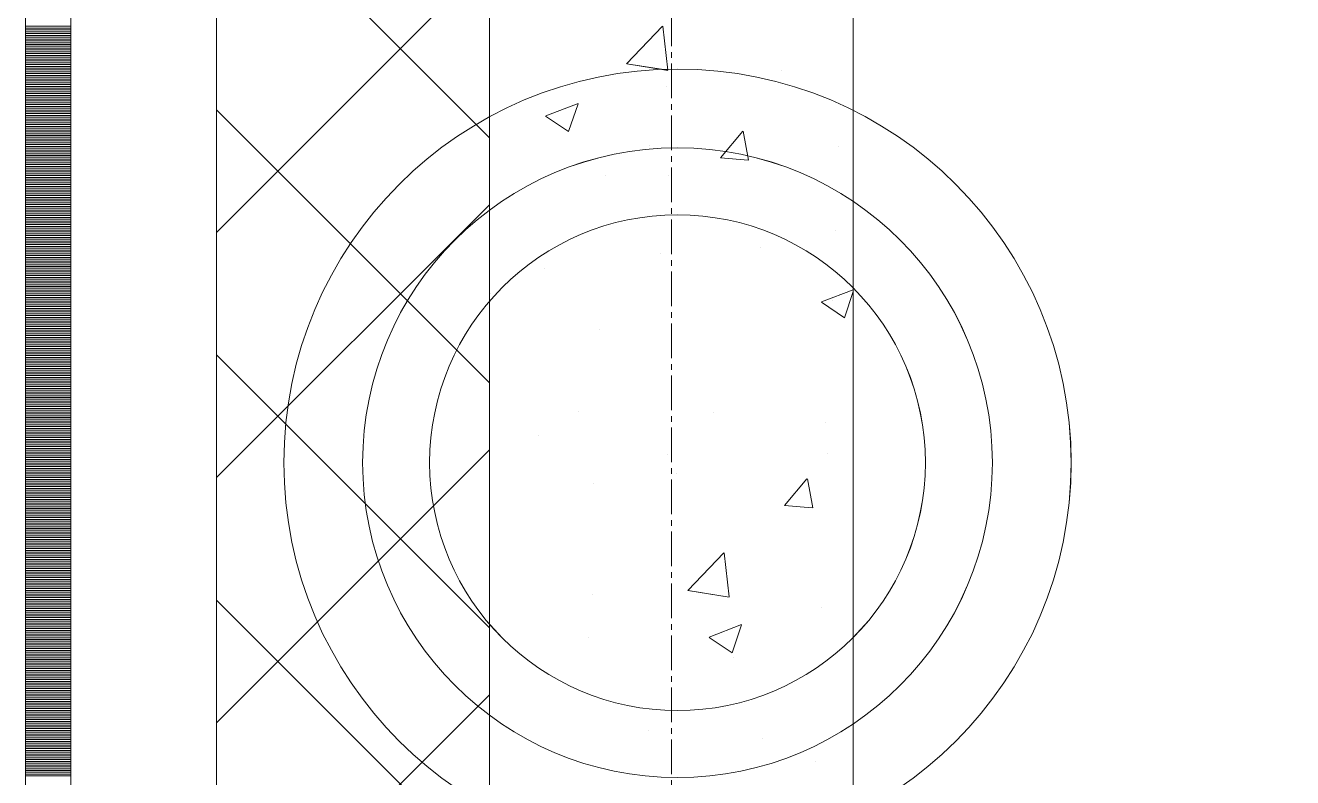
# Model space of a CAD drawing. Header units: millimetres. Extents: x 470010 to 1231400, y -134005 to 421770.
# Drawn here: x 672519 to 673215, y -8442 to -8029 of the extents above; entities that cross this region are included whole.
import ezdxf
from ezdxf.enums import TextEntityAlignment as Align

# ---------------------------------------------------------------- set-up
doc = ezdxf.new("R2010")
doc.units = ezdxf.units.MM
doc.linetypes.add('CENTER2', pattern=[28.575, 19.05, -3.175, 3.175, -3.175])
doc.linetypes.add('DASHED', pattern=[19.05, 12.7, -6.35])
doc.layers.get('Defpoints').update_dxf_attribs({"color": 140})
doc.layers.add('АР_Делит', color=120, linetype='Continuous', lineweight=0, plot=False)
for name, color, linetype, lineweight in [('АР_Стены ПЕНОблок', 52, 'Continuous', 20), ('АР_Тонкая', 254, 'Continuous', 5), ('АР_Утеплитель', 31, 'Continuous', 0), ('АР_Штриховка', 8, 'Continuous', 0)]:
    doc.layers.add(name, color=color, linetype=linetype, lineweight=lineweight)
doc.layers.add('РД_Оси_100', color=7, linetype='Continuous', lineweight=0, true_color=0x525252)
doc.styles.add('style1', font='ARIALN.TTF')

# ---------------------------------------------------------------- blocks, each defined once
blk = doc.blocks.new('СОШ_2200_АР_ОСИ_М100_28.05.24')
at = {"layer": 'АР_Делит', "color": 251, "linetype": 'DASHED', "true_color": 0x636466}
blk.add_lwpolyline([(-355, 13145), (-355, 100855), (37145, 100855), (37145, 129155), (72745, 129155), (72745, 135155), (114955, 135155), (114955, -355)], dxfattribs=at)
at = {"layer": 'РД_Оси_100', "color": 251, "linetype": 'CENTER2', "true_color": 0x636466}
blk.add_line((0, -6155), (0, 139938.679), dxfattribs=at)
blk = doc.blocks.new('A$C9108343f')
at = {"layer": 'АР_Делит', "color": 18, "true_color": 0x000000}
for radius in [216.34, 173.04, 136.21]:
    blk.add_circle((7158.34, 92096.92), radius, dxfattribs=at)
at = {"layer": 'АР_Стены ПЕНОблок', "color": 18, "linetype": 'Continuous', "lineweight": 20, "true_color": 0x000000}
for p, q in [((7054.96, 97555), (7054.96, 21355)), ((7254.96, 21355), (7254.96, 97555))]:
    blk.add_line(p, q, dxfattribs=at)
at = {"layer": 'АР_Тонкая', "color": 18, "linetype": 'Continuous', "lineweight": 5, "true_color": 0x000000}
for p, q in [((6799.96, 97555), (6799.96, 21355)), ((6824.96, 97555), (6824.96, 21355)), ((6824.96, 21355), (6824.96, 97555)), ((6904.96, 21355), (6904.96, 97555))]:
    blk.add_line(p, q, dxfattribs=at)
at = {"layer": 'АР_Утеплитель', "color": 18, "linetype": 'Continuous', "lineweight": 0, "true_color": 0x000000}
for p, q in [((6904.96, 97555), (6904.96, 21355)), ((7054.96, 21355), (7054.96, 97555))]:
    blk.add_line(p, q, dxfattribs=at)
at = {"layer": 'АР_Штриховка', "color": 18, "linetype": 'Continuous', "lineweight": 0, "true_color": 0x000000}
for p, q in [((7054.96, 92275.55), (6904.96, 92425.55)), ((6904.96, 92223.41), (7054.96, 92373.41)), ((6799.96, 92336.75), (6824.96, 92336.75)), ((6799.96, 92335.75), (6824.96, 92335.75)), ((6799.96, 92334.75), (6824.96, 92334.75)), ((6799.96, 92333.75), (6824.96, 92333.75)), ((7130.38, 92316.19), (7150.16, 92336.81)), ((7153.05, 92312.7), (7150.24, 92336.82)), ((6799.96, 92332.75), (6824.96, 92332.75)), ((6799.96, 92331.75), (6824.96, 92331.75)), ((6799.96, 92330.75), (6824.96, 92330.75)), ((6799.96, 92329.75), (6824.96, 92329.75)), ((6799.96, 92328.75), (6824.96, 92328.75)), ((6799.96, 92327.75), (6824.96, 92327.75)), ((6799.96, 92326.75), (6824.96, 92326.75)), ((6799.96, 92325.75), (6824.96, 92325.75)), ((6799.96, 92324.75), (6824.96, 92324.75)), ((6799.96, 92323.75), (6824.96, 92323.75)), ((6799.96, 92322.75), (6824.96, 92322.75)), ((6799.96, 92321.75), (6824.96, 92321.75)), ((6799.96, 92320.75), (6824.96, 92320.75)), ((6799.96, 92319.75), (6824.96, 92319.75)), ((6799.96, 92318.75), (6824.96, 92318.75)), ((6799.96, 92317.75), (6824.96, 92317.75)), ((6799.96, 92316.75), (6824.96, 92316.75)), ((6799.96, 92315.75), (6824.96, 92315.75)), ((6799.96, 92314.75), (6824.96, 92314.75)), ((6799.96, 92313.75), (6824.96, 92313.75)), ((6799.96, 92312.75), (6824.96, 92312.75)), ((7130.44, 92316.06), (7153.03, 92312.56)), ((7215.72, 92312.24), (7215.72, 92312.24)), ((6799.96, 92311.75), (6824.96, 92311.75)), ((6799.96, 92310.75), (6824.96, 92310.75)), ((6799.96, 92309.75), (6824.96, 92309.75)), ((6799.96, 92308.75), (6824.96, 92308.75)), ((6799.96, 92307.75), (6824.96, 92307.75)), ((6799.96, 92306.75), (6824.96, 92306.75)), ((6799.96, 92305.75), (6824.96, 92305.75)), ((6799.96, 92304.75), (6824.96, 92304.75)), ((6799.96, 92303.75), (6824.96, 92303.75)), ((6799.96, 92302.75), (6824.96, 92302.75)), ((6799.96, 92301.75), (6824.96, 92301.75)), ((6799.96, 92300.75), (6824.96, 92300.75)), ((6799.96, 92299.75), (6824.96, 92299.75)), ((6799.96, 92298.75), (6824.96, 92298.75)), ((7152.14, 92303.86), (7152.14, 92303.86)), ((6799.96, 92297.75), (6824.96, 92297.75)), ((6799.96, 92296.75), (6824.96, 92296.75)), ((6799.96, 92295.75), (6824.96, 92295.75)), ((6799.96, 92294.75), (6824.96, 92294.75)), ((6799.96, 92293.75), (6824.96, 92293.75)), ((6799.96, 92292.75), (6824.96, 92292.75)), ((6799.96, 92291.75), (6824.96, 92291.75)), ((7085.94, 92287.54), (7103.73, 92294.37)), ((7098.52, 92278.85), (7103.67, 92294.2)), ((6799.96, 92290.75), (6824.96, 92290.75)), ((6799.96, 92289.75), (6824.96, 92289.75)), ((6799.96, 92288.75), (6824.96, 92288.75)), ((6799.96, 92287.75), (6824.96, 92287.75)), ((6799.96, 92286.75), (6824.96, 92286.75)), ((6799.96, 92285.75), (6824.96, 92285.75)), ((6799.96, 92284.75), (6824.96, 92284.75)), ((7054.96, 92140.85), (6904.96, 92290.85)), ((7085.87, 92287.38), (7098.5, 92278.86)), ((6799.96, 92283.75), (6824.96, 92283.75)), ((6799.96, 92282.75), (6824.96, 92282.75)), ((6799.96, 92281.75), (6824.96, 92281.75)), ((6799.96, 92280.75), (6824.96, 92280.75)), ((6799.96, 92279.75), (6824.96, 92279.75)), ((6799.96, 92278.75), (6824.96, 92278.75)), ((6799.96, 92277.75), (6824.96, 92277.75)), ((7181.94, 92264.53), (7194.18, 92279.13)), ((7197.42, 92263.25), (7194.48, 92279.18)), ((6799.96, 92276.75), (6824.96, 92276.75)), ((6799.96, 92275.75), (6824.96, 92275.75)), ((6799.96, 92274.75), (6824.96, 92274.75)), ((6799.96, 92273.75), (6824.96, 92273.75)), ((6799.96, 92272.75), (6824.96, 92272.75)), ((6799.96, 92271.75), (6824.96, 92271.75)), ((6799.96, 92270.75), (6824.96, 92270.75)), ((7143.1, 92271.23), (7143.1, 92271.23)), ((7246.8, 92270.85), (7246.8, 92270.85)), ((6799.96, 92269.75), (6824.96, 92269.75)), ((6799.96, 92268.75), (6824.96, 92268.75)), ((6799.96, 92267.75), (6824.96, 92267.75)), ((6799.96, 92266.75), (6824.96, 92266.75)), ((6799.96, 92265.75), (6824.96, 92265.75)), ((6799.96, 92264.75), (6824.96, 92264.75)), ((6799.96, 92263.75), (6824.96, 92263.75)), ((7181.94, 92264.53), (7197.12, 92263.2)), ((6799.96, 92262.75), (6824.96, 92262.75)), ((6799.96, 92261.75), (6824.96, 92261.75)), ((6799.96, 92260.75), (6824.96, 92260.75)), ((6799.96, 92259.75), (6824.96, 92259.75)), ((6799.96, 92258.75), (6824.96, 92258.75)), ((6799.96, 92257.75), (6824.96, 92257.75)), ((6799.96, 92256.75), (6824.96, 92256.75)), ((6799.96, 92255.75), (6824.96, 92255.75)), ((6799.96, 92254.75), (6824.96, 92254.75)), ((6799.96, 92253.75), (6824.96, 92253.75)), ((6799.96, 92252.75), (6824.96, 92252.75)), ((6799.96, 92251.75), (6824.96, 92251.75)), ((6799.96, 92250.75), (6824.96, 92250.75)), ((6799.96, 92249.75), (6824.96, 92249.75)), ((7118.5, 92254.59), (7118.5, 92254.59)), ((7153.5, 92254.69), (7153.5, 92254.69)), ((6799.96, 92248.75), (6824.96, 92248.75)), ((6799.96, 92247.75), (6824.96, 92247.75)), ((6799.96, 92246.75), (6824.96, 92246.75)), ((6799.96, 92245.75), (6824.96, 92245.75)), ((6799.96, 92244.75), (6824.96, 92244.75)), ((6799.96, 92243.75), (6824.96, 92243.75)), ((6799.96, 92242.75), (6824.96, 92242.75)), ((6799.96, 92241.75), (6824.96, 92241.75)), ((6799.96, 92240.75), (6824.96, 92240.75)), ((6799.96, 92239.75), (6824.96, 92239.75)), ((6799.96, 92238.75), (6824.96, 92238.75)), ((6799.96, 92237.75), (6824.96, 92237.75)), ((6799.96, 92236.75), (6824.96, 92236.75)), ((6799.96, 92235.75), (6824.96, 92235.75)), ((6904.96, 92088.71), (7054.96, 92238.71)), ((6799.96, 92234.75), (6824.96, 92234.75)), ((6799.96, 92233.75), (6824.96, 92233.75)), ((6799.96, 92232.75), (6824.96, 92232.75)), ((6799.96, 92231.75), (6824.96, 92231.75)), ((6799.96, 92230.75), (6824.96, 92230.75)), ((6799.96, 92229.75), (6824.96, 92229.75)), ((6799.96, 92228.75), (6824.96, 92228.75)), ((6799.96, 92227.75), (6824.96, 92227.75)), ((6799.96, 92226.75), (6824.96, 92226.75)), ((6799.96, 92225.75), (6824.96, 92225.75)), ((6799.96, 92224.75), (6824.96, 92224.75)), ((6799.96, 92223.75), (6824.96, 92223.75)), ((6799.96, 92222.75), (6824.96, 92222.75)), ((6799.96, 92221.75), (6824.96, 92221.75)), ((7245.1, 92224.72), (7245.1, 92224.72)), ((6799.96, 92220.75), (6824.96, 92220.75)), ((6799.96, 92219.75), (6824.96, 92219.75)), ((6799.96, 92218.75), (6824.96, 92218.75)), ((6799.96, 92217.75), (6824.96, 92217.75)), ((6799.96, 92216.75), (6824.96, 92216.75)), ((6799.96, 92215.75), (6824.96, 92215.75)), ((6799.96, 92214.75), (6824.96, 92214.75)), ((7203.96, 92215.46), (7203.96, 92215.46)), ((6799.96, 92213.75), (6824.96, 92213.75)), ((6799.96, 92212.75), (6824.96, 92212.75)), ((6799.96, 92211.75), (6824.96, 92211.75)), ((6799.96, 92210.75), (6824.96, 92210.75)), ((6799.96, 92209.75), (6824.96, 92209.75)), ((6799.96, 92208.75), (6824.96, 92208.75)), ((6799.96, 92207.75), (6824.96, 92207.75)), ((7148.9, 92212.05), (7148.9, 92212.05)), ((6799.96, 92206.75), (6824.96, 92206.75)), ((6799.96, 92205.75), (6824.96, 92205.75)), ((6799.96, 92204.75), (6824.96, 92204.75)), ((6799.96, 92203.75), (6824.96, 92203.75)), ((6799.96, 92202.75), (6824.96, 92202.75)), ((6799.96, 92201.75), (6824.96, 92201.75)), ((6799.96, 92200.75), (6824.96, 92200.75)), ((7085.32, 92203.68), (7085.32, 92203.68)), ((6799.96, 92199.75), (6824.96, 92199.75)), ((6799.96, 92198.75), (6824.96, 92198.75)), ((6799.96, 92197.75), (6824.96, 92197.75)), ((6799.96, 92196.75), (6824.96, 92196.75)), ((6799.96, 92195.75), (6824.96, 92195.75)), ((6799.96, 92194.75), (6824.96, 92194.75)), ((6799.96, 92193.75), (6824.96, 92193.75)), ((6799.96, 92192.75), (6824.96, 92192.75)), ((6799.96, 92191.75), (6824.96, 92191.75)), ((6799.96, 92190.75), (6824.96, 92190.75)), ((6799.96, 92189.75), (6824.96, 92189.75)), ((6799.96, 92188.75), (6824.96, 92188.75)), ((6799.96, 92187.75), (6824.96, 92187.75)), ((6799.96, 92186.75), (6824.96, 92186.75)), ((7055.83, 92190.04), (7055.83, 92190.04)), ((7237.56, 92185.28), (7254.96, 92191.96)), ((7250.13, 92176.59), (7254.96, 92190.96)), ((6799.96, 92185.75), (6824.96, 92185.75)), ((6799.96, 92184.75), (6824.96, 92184.75)), ((6799.96, 92183.75), (6824.96, 92183.75)), ((6799.96, 92182.75), (6824.96, 92182.75)), ((6799.96, 92181.75), (6824.96, 92181.75)), ((6799.96, 92180.75), (6824.96, 92180.75)), ((6799.96, 92179.75), (6824.96, 92179.75)), ((7237.48, 92185.11), (7250.12, 92176.59)), ((7243.71, 92186.3), (7243.71, 92186.3)), ((6799.96, 92178.75), (6824.96, 92178.75)), ((6799.96, 92177.75), (6824.96, 92177.75)), ((6799.96, 92176.75), (6824.96, 92176.75)), ((6799.96, 92175.75), (6824.96, 92175.75)), ((6799.96, 92174.75), (6824.96, 92174.75)), ((6799.96, 92173.75), (6824.96, 92173.75)), ((6799.96, 92172.75), (6824.96, 92172.75)), ((6799.96, 92171.75), (6824.96, 92171.75)), ((6799.96, 92170.75), (6824.96, 92170.75)), ((6799.96, 92169.75), (6824.96, 92169.75)), ((6799.96, 92168.75), (6824.96, 92168.75)), ((6799.96, 92167.75), (6824.96, 92167.75)), ((6799.96, 92166.75), (6824.96, 92166.75)), ((6799.96, 92165.75), (6824.96, 92165.75)), ((7115.42, 92170.04), (7115.42, 92170.04)), ((6799.96, 92164.75), (6824.96, 92164.75)), ((6799.96, 92163.75), (6824.96, 92163.75)), ((6799.96, 92162.75), (6824.96, 92162.75)), ((6799.96, 92161.75), (6824.96, 92161.75)), ((6799.96, 92160.75), (6824.96, 92160.75)), ((6799.96, 92159.75), (6824.96, 92159.75)), ((6799.96, 92158.75), (6824.96, 92158.75)), ((6799.96, 92157.75), (6824.96, 92157.75)), ((6799.96, 92156.75), (6824.96, 92156.75)), ((6799.96, 92155.75), (6824.96, 92155.75)), ((6799.96, 92154.75), (6824.96, 92154.75)), ((6799.96, 92153.75), (6824.96, 92153.75)), ((6799.96, 92152.75), (6824.96, 92152.75)), ((7054.96, 92006.14), (6904.96, 92156.14)), ((6799.96, 92151.75), (6824.96, 92151.75)), ((6799.96, 92150.75), (6824.96, 92150.75)), ((6799.96, 92149.75), (6824.96, 92149.75)), ((6799.96, 92148.75), (6824.96, 92148.75)), ((6799.96, 92147.75), (6824.96, 92147.75)), ((6799.96, 92146.75), (6824.96, 92146.75)), ((6799.96, 92145.75), (6824.96, 92145.75)), ((6799.96, 92144.75), (6824.96, 92144.75)), ((6799.96, 92143.75), (6824.96, 92143.75)), ((6799.96, 92142.75), (6824.96, 92142.75)), ((6799.96, 92141.75), (6824.96, 92141.75)), ((6799.96, 92140.75), (6824.96, 92140.75)), ((6799.96, 92139.75), (6824.96, 92139.75)), ((6799.96, 92138.75), (6824.96, 92138.75)), ((6799.96, 92137.75), (6824.96, 92137.75)), ((6799.96, 92136.75), (6824.96, 92136.75)), ((6799.96, 92135.75), (6824.96, 92135.75)), ((6799.96, 92134.75), (6824.96, 92134.75)), ((6799.96, 92133.75), (6824.96, 92133.75)), ((6799.96, 92132.75), (6824.96, 92132.75)), ((6799.96, 92131.75), (6824.96, 92131.75)), ((6799.96, 92130.75), (6824.96, 92130.75)), ((6799.96, 92129.75), (6824.96, 92129.75)), ((6799.96, 92128.75), (6824.96, 92128.75)), ((6799.96, 92127.75), (6824.96, 92127.75)), ((6799.96, 92126.75), (6824.96, 92126.75)), ((6799.96, 92125.75), (6824.96, 92125.75)), ((6799.96, 92124.75), (6824.96, 92124.75)), ((7104.04, 92124.9), (7104.04, 92124.9)), ((7178.28, 92124.54), (7178.28, 92124.54)), ((6799.96, 92123.75), (6824.96, 92123.75)), ((6799.96, 92122.75), (6824.96, 92122.75)), ((6799.96, 92121.75), (6824.96, 92121.75)), ((6799.96, 92120.75), (6824.96, 92120.75)), ((6799.96, 92119.75), (6824.96, 92119.75)), ((6799.96, 92118.75), (6824.96, 92118.75)), ((6799.96, 92117.75), (6824.96, 92117.75)), ((7239.63, 92119.17), (7239.63, 92119.17)), ((6799.96, 92116.75), (6824.96, 92116.75)), ((6799.96, 92115.75), (6824.96, 92115.75)), ((6799.96, 92114.75), (6824.96, 92114.75)), ((6799.96, 92113.75), (6824.96, 92113.75)), ((6799.96, 92112.75), (6824.96, 92112.75)), ((6799.96, 92111.75), (6824.96, 92111.75)), ((6799.96, 92110.75), (6824.96, 92110.75)), ((7082.08, 92111.87), (7082.08, 92111.87)), ((6799.96, 92109.75), (6824.96, 92109.75)), ((6799.96, 92108.75), (6824.96, 92108.75)), ((6799.96, 92107.75), (6824.96, 92107.75)), ((6799.96, 92106.75), (6824.96, 92106.75)), ((6799.96, 92105.75), (6824.96, 92105.75)), ((6799.96, 92104.75), (6824.96, 92104.75)), ((6799.96, 92103.75), (6824.96, 92103.75)), ((6904.96, 91954.01), (7054.96, 92104.01)), ((6799.96, 92102.75), (6824.96, 92102.75)), ((6799.96, 92101.75), (6824.96, 92101.75)), ((6799.96, 92100.75), (6824.96, 92100.75)), ((6799.96, 92099.75), (6824.96, 92099.75)), ((6799.96, 92098.75), (6824.96, 92098.75)), ((6799.96, 92097.75), (6824.96, 92097.75)), ((6799.96, 92096.75), (6824.96, 92096.75)), ((7152.84, 92101.15), (7152.84, 92101.15)), ((7240.62, 92101.74), (7240.62, 92101.74)), ((6799.96, 92095.75), (6824.96, 92095.75)), ((6799.96, 92094.75), (6824.96, 92094.75)), ((6799.96, 92093.75), (6824.96, 92093.75)), ((6799.96, 92092.75), (6824.96, 92092.75)), ((6799.96, 92091.75), (6824.96, 92091.75)), ((6799.96, 92090.75), (6824.96, 92090.75)), ((6799.96, 92089.75), (6824.96, 92089.75)), ((7157.59, 92090.78), (7157.59, 92090.78)), ((6799.96, 92088.75), (6824.96, 92088.75)), ((6799.96, 92087.75), (6824.96, 92087.75)), ((6799.96, 92086.75), (6824.96, 92086.75)), ((6799.96, 92085.75), (6824.96, 92085.75)), ((6799.96, 92084.75), (6824.96, 92084.75)), ((6799.96, 92083.75), (6824.96, 92083.75)), ((6799.96, 92082.75), (6824.96, 92082.75)), ((7112.33, 92085.48), (7112.33, 92085.48)), ((7217.18, 92073.48), (7229.43, 92088.07)), ((7232.66, 92072.2), (7229.72, 92088.12)), ((6799.96, 92081.75), (6824.96, 92081.75)), ((6799.96, 92080.75), (6824.96, 92080.75)), ((6799.96, 92079.75), (6824.96, 92079.75)), ((6799.96, 92078.75), (6824.96, 92078.75)), ((6799.96, 92077.75), (6824.96, 92077.75)), ((6799.96, 92076.75), (6824.96, 92076.75)), ((6799.96, 92075.75), (6824.96, 92075.75)), ((6799.96, 92074.75), (6824.96, 92074.75)), ((6799.96, 92073.75), (6824.96, 92073.75)), ((6799.96, 92072.75), (6824.96, 92072.75)), ((6799.96, 92071.75), (6824.96, 92071.75)), ((6799.96, 92070.75), (6824.96, 92070.75)), ((6799.96, 92069.75), (6824.96, 92069.75)), ((6799.96, 92068.75), (6824.96, 92068.75)), ((7217.18, 92073.47), (7232.36, 92072.14)), ((6799.96, 92067.75), (6824.96, 92067.75)), ((6799.96, 92066.75), (6824.96, 92066.75)), ((6799.96, 92065.75), (6824.96, 92065.75)), ((6799.96, 92064.75), (6824.96, 92064.75)), ((6799.96, 92063.75), (6824.96, 92063.75)), ((6799.96, 92062.75), (6824.96, 92062.75)), ((6799.96, 92061.75), (6824.96, 92061.75)), ((6799.96, 92060.75), (6824.96, 92060.75)), ((6799.96, 92059.75), (6824.96, 92059.75)), ((6799.96, 92058.75), (6824.96, 92058.75)), ((6799.96, 92057.75), (6824.96, 92057.75)), ((6799.96, 92056.75), (6824.96, 92056.75)), ((6799.96, 92055.75), (6824.96, 92055.75)), ((6799.96, 92054.75), (6824.96, 92054.75)), ((6799.96, 92053.75), (6824.96, 92053.75)), ((6799.96, 92052.75), (6824.96, 92052.75)), ((6799.96, 92051.75), (6824.96, 92051.75)), ((6799.96, 92050.75), (6824.96, 92050.75)), ((6799.96, 92049.75), (6824.96, 92049.75)), ((6799.96, 92048.75), (6824.96, 92048.75)), ((6799.96, 92047.75), (6824.96, 92047.75)), ((7164.05, 92026.72), (7183.84, 92047.34)), ((7186.72, 92023.23), (7183.92, 92047.35)), ((6799.96, 92046.75), (6824.96, 92046.75)), ((6799.96, 92045.75), (6824.96, 92045.75)), ((6799.96, 92044.75), (6824.96, 92044.75)), ((6799.96, 92043.75), (6824.96, 92043.75)), ((6799.96, 92042.75), (6824.96, 92042.75)), ((6799.96, 92041.75), (6824.96, 92041.75)), ((6799.96, 92040.75), (6824.96, 92040.75)), ((6799.96, 92039.75), (6824.96, 92039.75)), ((6799.96, 92038.75), (6824.96, 92038.75)), ((6799.96, 92037.75), (6824.96, 92037.75)), ((6799.96, 92036.75), (6824.96, 92036.75)), ((6799.96, 92035.75), (6824.96, 92035.75)), ((6799.96, 92034.75), (6824.96, 92034.75)), ((6799.96, 92033.75), (6824.96, 92033.75)), ((6799.96, 92032.75), (6824.96, 92032.75)), ((6799.96, 92031.75), (6824.96, 92031.75)), ((6799.96, 92030.75), (6824.96, 92030.75)), ((6799.96, 92029.75), (6824.96, 92029.75)), ((6799.96, 92028.75), (6824.96, 92028.75)), ((6799.96, 92027.75), (6824.96, 92027.75)), ((6799.96, 92026.75), (6824.96, 92026.75)), ((7164.11, 92026.59), (7186.7, 92023.09)), ((6799.96, 92025.75), (6824.96, 92025.75)), ((6799.96, 92024.75), (6824.96, 92024.75)), ((6799.96, 92023.75), (6824.96, 92023.75)), ((6799.96, 92022.75), (6824.96, 92022.75)), ((6799.96, 92021.75), (6824.96, 92021.75)), ((6799.96, 92020.75), (6824.96, 92020.75)), ((6799.96, 92019.75), (6824.96, 92019.75)), ((7054.96, 91871.44), (6904.96, 92021.44)), ((7111.46, 92024.36), (7111.46, 92024.36)), ((6799.96, 92018.75), (6824.96, 92018.75)), ((6799.96, 92017.75), (6824.96, 92017.75)), ((6799.96, 92016.75), (6824.96, 92016.75)), ((6799.96, 92015.75), (6824.96, 92015.75)), ((6799.96, 92014.75), (6824.96, 92014.75)), ((6799.96, 92013.75), (6824.96, 92013.75)), ((6799.96, 92012.75), (6824.96, 92012.75)), ((7237.54, 92017.19), (7237.54, 92017.19)), ((6799.96, 92011.75), (6824.96, 92011.75)), ((6799.96, 92010.75), (6824.96, 92010.75)), ((6799.96, 92009.75), (6824.96, 92009.75)), ((6799.96, 92008.75), (6824.96, 92008.75)), ((6799.96, 92007.75), (6824.96, 92007.75)), ((6799.96, 92006.75), (6824.96, 92006.75)), ((6799.96, 92005.75), (6824.96, 92005.75)), ((7175.76, 92001.09), (7193.54, 92007.92)), ((7188.33, 91992.4), (7193.48, 92007.75)), ((6799.96, 92004.75), (6824.96, 92004.75)), ((6799.96, 92003.75), (6824.96, 92003.75)), ((6799.96, 92002.75), (6824.96, 92002.75)), ((6799.96, 92001.75), (6824.96, 92001.75)), ((6799.96, 92000.75), (6824.96, 92000.75)), ((6799.96, 91999.75), (6824.96, 91999.75)), ((6799.96, 91998.75), (6824.96, 91998.75)), ((7109.24, 92000.93), (7109.24, 92000.93)), ((7175.68, 92000.93), (7188.32, 91992.4)), ((6799.96, 91997.75), (6824.96, 91997.75)), ((6799.96, 91996.75), (6824.96, 91996.75)), ((6799.96, 91995.75), (6824.96, 91995.75)), ((6799.96, 91994.75), (6824.96, 91994.75)), ((6799.96, 91993.75), (6824.96, 91993.75)), ((6799.96, 91992.75), (6824.96, 91992.75)), ((6799.96, 91991.75), (6824.96, 91991.75)), ((6799.96, 91990.75), (6824.96, 91990.75)), ((6799.96, 91989.75), (6824.96, 91989.75)), ((6799.96, 91988.75), (6824.96, 91988.75)), ((6799.96, 91987.75), (6824.96, 91987.75)), ((6799.96, 91986.75), (6824.96, 91986.75)), ((6799.96, 91985.75), (6824.96, 91985.75)), ((6799.96, 91984.75), (6824.96, 91984.75)), ((7189.09, 91990.06), (7189.09, 91990.06)), ((6799.96, 91983.75), (6824.96, 91983.75)), ((6799.96, 91982.75), (6824.96, 91982.75)), ((6799.96, 91981.75), (6824.96, 91981.75)), ((6799.96, 91980.75), (6824.96, 91980.75)), ((6799.96, 91979.75), (6824.96, 91979.75)), ((6799.96, 91978.75), (6824.96, 91978.75)), ((6799.96, 91977.75), (6824.96, 91977.75)), ((6799.96, 91976.75), (6824.96, 91976.75)), ((6799.96, 91975.75), (6824.96, 91975.75)), ((6799.96, 91974.75), (6824.96, 91974.75)), ((6799.96, 91973.75), (6824.96, 91973.75)), ((6799.96, 91972.75), (6824.96, 91972.75)), ((6799.96, 91971.75), (6824.96, 91971.75)), ((6799.96, 91970.75), (6824.96, 91970.75)), ((6799.96, 91969.75), (6824.96, 91969.75)), ((6799.96, 91968.75), (6824.96, 91968.75)), ((6799.96, 91967.75), (6824.96, 91967.75)), ((6799.96, 91966.75), (6824.96, 91966.75)), ((6799.96, 91965.75), (6824.96, 91965.75)), ((6799.96, 91964.75), (6824.96, 91964.75)), ((6799.96, 91963.75), (6824.96, 91963.75)), ((6904.96, 91819.3), (7054.96, 91969.3)), ((6799.96, 91962.75), (6824.96, 91962.75)), ((6799.96, 91961.75), (6824.96, 91961.75)), ((6799.96, 91960.75), (6824.96, 91960.75)), ((6799.96, 91959.75), (6824.96, 91959.75)), ((6799.96, 91958.75), (6824.96, 91958.75)), ((6799.96, 91957.75), (6824.96, 91957.75)), ((6799.96, 91956.75), (6824.96, 91956.75)), ((6799.96, 91955.75), (6824.96, 91955.75)), ((6799.96, 91954.75), (6824.96, 91954.75)), ((6799.96, 91953.75), (6824.96, 91953.75)), ((6799.96, 91952.75), (6824.96, 91952.75)), ((6799.96, 91951.75), (6824.96, 91951.75)), ((6799.96, 91950.75), (6824.96, 91950.75)), ((6799.96, 91949.75), (6824.96, 91949.75)), ((6799.96, 91948.75), (6824.96, 91948.75)), ((6799.96, 91947.75), (6824.96, 91947.75)), ((6799.96, 91946.75), (6824.96, 91946.75)), ((6799.96, 91945.75), (6824.96, 91945.75)), ((6799.96, 91944.75), (6824.96, 91944.75)), ((6799.96, 91943.75), (6824.96, 91943.75)), ((7142.35, 91949.59), (7142.35, 91949.59)), ((7205.06, 91945.3), (7205.06, 91945.3)), ((6799.96, 91942.75), (6824.96, 91942.75)), ((6799.96, 91941.75), (6824.96, 91941.75)), ((6799.96, 91940.75), (6824.96, 91940.75)), ((6799.96, 91939.75), (6824.96, 91939.75)), ((6799.96, 91938.75), (6824.96, 91938.75)), ((6799.96, 91937.75), (6824.96, 91937.75)), ((6799.96, 91936.75), (6824.96, 91936.75)), ((6799.96, 91935.75), (6824.96, 91935.75)), ((6799.96, 91934.75), (6824.96, 91934.75)), ((6799.96, 91933.75), (6824.96, 91933.75)), ((6799.96, 91932.75), (6824.96, 91932.75)), ((6799.96, 91931.75), (6824.96, 91931.75)), ((6799.96, 91930.75), (6824.96, 91930.75)), ((6799.96, 91929.75), (6824.96, 91929.75)), ((7234.45, 91932.63), (7234.45, 91932.63)), ((6799.96, 91928.75), (6824.96, 91928.75)), ((6799.96, 91927.75), (6824.96, 91927.75)), ((6799.96, 91926.75), (6824.96, 91926.75)), ((6799.96, 91925.75), (6824.96, 91925.75)), ((6799.96, 91924.75), (6824.96, 91924.75))]:
    blk.add_line(p, q, dxfattribs=at)
at = {"layer": 'РД_Оси_100'}
blk.add_blockref('СОШ_2200_АР_ОСИ_М100_28.05.24', (7154.96, 6755), dxfattribs=at)
at = {"layer": 'Defpoints', "color": 18, "true_color": 0x000000, "style": 'style1'}
for p in [(143949.34, 316089.12), (143974.98, 281639.5), (143890.4, 273244.71), (143839.99, 264276.81), (143967.75, 254892.38), (12251.96, 104178.14), (12382.58, 96023.14)]:
    blk.add_attdef('АР-ПОМЕЩЕНИЕ:НАИМЕНОВАНИЕ', text='', height=100, dxfattribs=at).set_placement(p, align=Align.MIDDLE)
at = {"layer": 'Defpoints', "color": 18, "true_color": 0x000000, "style": 'style1', "flags": 8}
for p in [(143951.3, 279099.09), (143848.34, 269251.11), (143875.33, 260094.25), (144049.74, 250824.7), (163419.28, 238153.36), (155897.46, 237965.97), (183037.2, 237965.97), (143342.94, 237876.19)]:
    blk.add_attdef('АР-ПОМЕЩЕНИЕ:НАИМЕНОВАНИЕ', text='', height=100, dxfattribs=at).set_placement(p, align=Align.MIDDLE)

msp = doc.modelspace()

# ---------------------------------------------------------------- linework, layer by layer
at = {"layer": 'АР_Делит', "color": 18, "true_color": 0x000000}
for radius in [216.336, 173.036, 136.212]:
    msp.add_circle((672876.957, -8269.322), radius, dxfattribs=at)
at = {"layer": 'АР_Стены ПЕНОблок', "color": 18, "linetype": 'Continuous', "lineweight": 20, "true_color": 0x000000}
for p, q in [((672773.57, -2811.242), (672773.57, -79011.242)), ((672973.57, -79011.242), (672973.57, -2811.242))]:
    msp.add_line(p, q, dxfattribs=at)
at = {"layer": 'АР_Тонкая', "color": 18, "linetype": 'Continuous', "lineweight": 5, "true_color": 0x000000}
for p, q in [((672518.57, -2811.242), (672518.57, -79011.242)), ((672543.57, -2811.242), (672543.57, -79011.242)), ((672543.57, -79011.242), (672543.57, -2811.242)), ((672623.57, -79011.242), (672623.57, -2811.242))]:
    msp.add_line(p, q, dxfattribs=at)
at = {"layer": 'АР_Утеплитель', "color": 18, "linetype": 'Continuous', "lineweight": 0, "true_color": 0x000000}
for p, q in [((672623.57, -2811.242), (672623.57, -79011.242)), ((672773.57, -79011.242), (672773.57, -2811.242))]:
    msp.add_line(p, q, dxfattribs=at)
at = {"layer": 'АР_Штриховка', "color": 18, "linetype": 'Continuous', "lineweight": 0, "true_color": 0x000000}
for p, q in [((672773.57, -8090.692), (672623.57, -7940.692)), ((672623.57, -8142.829), (672773.57, -7992.829)), ((672518.57, -8029.492), (672543.57, -8029.492)), ((672848.989, -8050.052), (672868.773, -8029.433)), ((672871.662, -8053.546), (672868.856, -8029.424)), ((672518.57, -8030.492), (672543.57, -8030.492)), ((672518.57, -8031.492), (672543.57, -8031.492)), ((672518.57, -8032.492), (672543.57, -8032.492)), ((672518.57, -8033.492), (672543.57, -8033.492)), ((672518.57, -8034.492), (672543.57, -8034.492)), ((672518.57, -8035.492), (672543.57, -8035.492)), ((672518.57, -8036.492), (672543.57, -8036.492)), ((672518.57, -8037.492), (672543.57, -8037.492)), ((672518.57, -8038.492), (672543.57, -8038.492)), ((672518.57, -8039.492), (672543.57, -8039.492)), ((672518.57, -8040.492), (672543.57, -8040.492)), ((672518.57, -8041.492), (672543.57, -8041.492)), ((672518.57, -8042.492), (672543.57, -8042.492)), ((672518.57, -8043.492), (672543.57, -8043.492)), ((672518.57, -8044.492), (672543.57, -8044.492)), ((672518.57, -8045.492), (672543.57, -8045.492)), ((672518.57, -8046.492), (672543.57, -8046.492)), ((672518.57, -8047.492), (672543.57, -8047.492)), ((672518.57, -8048.492), (672543.57, -8048.492)), ((672518.57, -8049.492), (672543.57, -8049.492)), ((672518.57, -8050.492), (672543.57, -8050.492)), ((672849.051, -8050.182), (672871.641, -8053.685)), ((672518.57, -8051.492), (672543.57, -8051.492)), ((672518.57, -8052.492), (672543.57, -8052.492)), ((672518.57, -8053.492), (672543.57, -8053.492)), ((672518.57, -8054.492), (672543.57, -8054.492)), ((672518.57, -8055.492), (672543.57, -8055.492)), ((672518.57, -8056.492), (672543.57, -8056.492)), ((672518.57, -8057.492), (672543.57, -8057.492)), ((672518.57, -8058.492), (672543.57, -8058.492)), ((672518.57, -8059.492), (672543.57, -8059.492)), ((672518.57, -8060.492), (672543.57, -8060.492)), ((672518.57, -8061.492), (672543.57, -8061.492)), ((672518.57, -8062.492), (672543.57, -8062.492)), ((672518.57, -8063.492), (672543.57, -8063.492)), ((672518.57, -8064.492), (672543.57, -8064.492)), ((672518.57, -8065.492), (672543.57, -8065.492)), ((672518.57, -8066.492), (672543.57, -8066.492)), ((672518.57, -8067.492), (672543.57, -8067.492)), ((672518.57, -8068.492), (672543.57, -8068.492)), ((672518.57, -8069.492), (672543.57, -8069.492)), ((672518.57, -8070.492), (672543.57, -8070.492)), ((672518.57, -8071.492), (672543.57, -8071.492)), ((672518.57, -8072.492), (672543.57, -8072.492)), ((672518.57, -8073.492), (672543.57, -8073.492)), ((672518.57, -8074.492), (672543.57, -8074.492)), ((672518.57, -8075.492), (672543.57, -8075.492)), ((672518.57, -8076.492), (672543.57, -8076.492)), ((672518.57, -8077.492), (672543.57, -8077.492)), ((672518.57, -8078.492), (672543.57, -8078.492)), ((672773.57, -8225.395), (672623.57, -8075.395)), ((672804.555, -8078.699), (672822.34, -8071.872)), ((672817.132, -8087.391), (672822.282, -8072.041)), ((672518.57, -8079.492), (672543.57, -8079.492)), ((672518.57, -8080.492), (672543.57, -8080.492)), ((672518.57, -8081.492), (672543.57, -8081.492)), ((672518.57, -8082.492), (672543.57, -8082.492)), ((672518.57, -8083.492), (672543.57, -8083.492)), ((672518.57, -8084.492), (672543.57, -8084.492)), ((672518.57, -8085.492), (672543.57, -8085.492)), ((672804.481, -8078.863), (672817.115, -8087.385)), ((672518.57, -8086.492), (672543.57, -8086.492)), ((672518.57, -8087.492), (672543.57, -8087.492)), ((672518.57, -8088.492), (672543.57, -8088.492)), ((672518.57, -8089.492), (672543.57, -8089.492)), ((672518.57, -8090.492), (672543.57, -8090.492)), ((672518.57, -8091.492), (672543.57, -8091.492)), ((672518.57, -8092.492), (672543.57, -8092.492)), ((672900.551, -8101.709), (672912.796, -8087.116)), ((672916.028, -8102.988), (672913.091, -8087.066)), ((672518.57, -8093.492), (672543.57, -8093.492)), ((672518.57, -8094.492), (672543.57, -8094.492)), ((672518.57, -8095.492), (672543.57, -8095.492)), ((672518.57, -8096.492), (672543.57, -8096.492)), ((672518.57, -8097.492), (672543.57, -8097.492)), ((672518.57, -8098.492), (672543.57, -8098.492)), ((672518.57, -8099.492), (672543.57, -8099.492)), ((672518.57, -8100.492), (672543.57, -8100.492)), ((672518.57, -8101.492), (672543.57, -8101.492)), ((672518.57, -8102.492), (672543.57, -8102.492)), ((672518.57, -8103.492), (672543.57, -8103.492)), ((672518.57, -8104.492), (672543.57, -8104.492)), ((672518.57, -8105.492), (672543.57, -8105.492)), ((672900.55, -8101.714), (672915.732, -8103.042)), ((672518.57, -8106.492), (672543.57, -8106.492)), ((672518.57, -8107.492), (672543.57, -8107.492)), ((672518.57, -8108.492), (672543.57, -8108.492)), ((672518.57, -8109.492), (672543.57, -8109.492)), ((672518.57, -8110.492), (672543.57, -8110.492)), ((672518.57, -8111.492), (672543.57, -8111.492)), ((672518.57, -8112.492), (672543.57, -8112.492)), ((672518.57, -8113.492), (672543.57, -8113.492)), ((672518.57, -8114.492), (672543.57, -8114.492)), ((672518.57, -8115.492), (672543.57, -8115.492)), ((672518.57, -8116.492), (672543.57, -8116.492)), ((672518.57, -8117.492), (672543.57, -8117.492)), ((672518.57, -8118.492), (672543.57, -8118.492)), ((672518.57, -8119.492), (672543.57, -8119.492)), ((672518.57, -8120.492), (672543.57, -8120.492)), ((672518.57, -8121.492), (672543.57, -8121.492)), ((672518.57, -8122.492), (672543.57, -8122.492)), ((672518.57, -8123.492), (672543.57, -8123.492)), ((672518.57, -8124.492), (672543.57, -8124.492)), ((672518.57, -8125.492), (672543.57, -8125.492)), ((672518.57, -8126.492), (672543.57, -8126.492)), ((672518.57, -8127.492), (672543.57, -8127.492)), ((672518.57, -8128.492), (672543.57, -8128.492)), ((672518.57, -8129.492), (672543.57, -8129.492)), ((672518.57, -8130.492), (672543.57, -8130.492)), ((672518.57, -8131.492), (672543.57, -8131.492)), ((672518.57, -8132.492), (672543.57, -8132.492)), ((672518.57, -8133.492), (672543.57, -8133.492)), ((672623.57, -8277.532), (672773.57, -8127.532)), ((672518.57, -8134.492), (672543.57, -8134.492)), ((672518.57, -8135.492), (672543.57, -8135.492)), ((672518.57, -8136.492), (672543.57, -8136.492)), ((672518.57, -8137.492), (672543.57, -8137.492)), ((672518.57, -8138.492), (672543.57, -8138.492)), ((672518.57, -8139.492), (672543.57, -8139.492)), ((672518.57, -8140.492), (672543.57, -8140.492)), ((672518.57, -8141.492), (672543.57, -8141.492)), ((672518.57, -8142.492), (672543.57, -8142.492)), ((672518.57, -8143.492), (672543.57, -8143.492)), ((672518.57, -8144.492), (672543.57, -8144.492)), ((672518.57, -8145.492), (672543.57, -8145.492)), ((672518.57, -8146.492), (672543.57, -8146.492)), ((672518.57, -8147.492), (672543.57, -8147.492)), ((672518.57, -8148.492), (672543.57, -8148.492)), ((672518.57, -8149.492), (672543.57, -8149.492)), ((672518.57, -8150.492), (672543.57, -8150.492)), ((672518.57, -8151.492), (672543.57, -8151.492)), ((672518.57, -8152.492), (672543.57, -8152.492)), ((672518.57, -8153.492), (672543.57, -8153.492)), ((672518.57, -8154.492), (672543.57, -8154.492)), ((672518.57, -8155.492), (672543.57, -8155.492)), ((672518.57, -8156.492), (672543.57, -8156.492)), ((672518.57, -8157.492), (672543.57, -8157.492)), ((672518.57, -8158.492), (672543.57, -8158.492)), ((672518.57, -8159.492), (672543.57, -8159.492)), ((672518.57, -8160.492), (672543.57, -8160.492)), ((672518.57, -8161.492), (672543.57, -8161.492)), ((672518.57, -8162.492), (672543.57, -8162.492)), ((672518.57, -8163.492), (672543.57, -8163.492)), ((672518.57, -8164.492), (672543.57, -8164.492)), ((672518.57, -8165.492), (672543.57, -8165.492)), ((672518.57, -8166.492), (672543.57, -8166.492)), ((672518.57, -8167.492), (672543.57, -8167.492)), ((672518.57, -8168.492), (672543.57, -8168.492)), ((672518.57, -8169.492), (672543.57, -8169.492)), ((672518.57, -8170.492), (672543.57, -8170.492)), ((672518.57, -8171.492), (672543.57, -8171.492)), ((672518.57, -8172.492), (672543.57, -8172.492)), ((672518.57, -8173.492), (672543.57, -8173.492)), ((672518.57, -8174.492), (672543.57, -8174.492)), ((672518.57, -8175.492), (672543.57, -8175.492)), ((672956.17, -8180.964), (672973.57, -8174.284)), ((672968.746, -8189.656), (672973.57, -8175.279)), ((672518.57, -8176.492), (672543.57, -8176.492)), ((672518.57, -8177.492), (672543.57, -8177.492)), ((672518.57, -8178.492), (672543.57, -8178.492)), ((672518.57, -8179.492), (672543.57, -8179.492)), ((672518.57, -8180.492), (672543.57, -8180.492)), ((672518.57, -8181.492), (672543.57, -8181.492)), ((672518.57, -8182.492), (672543.57, -8182.492)), ((672956.095, -8181.128), (672968.73, -8189.65)), ((672518.57, -8183.492), (672543.57, -8183.492)), ((672518.57, -8184.492), (672543.57, -8184.492)), ((672518.57, -8185.492), (672543.57, -8185.492)), ((672518.57, -8186.492), (672543.57, -8186.492)), ((672518.57, -8187.492), (672543.57, -8187.492)), ((672518.57, -8188.492), (672543.57, -8188.492)), ((672518.57, -8189.492), (672543.57, -8189.492)), ((672518.57, -8190.492), (672543.57, -8190.492)), ((672518.57, -8191.492), (672543.57, -8191.492)), ((672518.57, -8192.492), (672543.57, -8192.492)), ((672518.57, -8193.492), (672543.57, -8193.492)), ((672518.57, -8194.492), (672543.57, -8194.492)), ((672518.57, -8195.492), (672543.57, -8195.492)), ((672518.57, -8196.492), (672543.57, -8196.492)), ((672518.57, -8197.492), (672543.57, -8197.492)), ((672518.57, -8198.492), (672543.57, -8198.492)), ((672518.57, -8199.492), (672543.57, -8199.492)), ((672518.57, -8200.492), (672543.57, -8200.492)), ((672518.57, -8201.492), (672543.57, -8201.492)), ((672518.57, -8202.492), (672543.57, -8202.492)), ((672518.57, -8203.492), (672543.57, -8203.492)), ((672518.57, -8204.492), (672543.57, -8204.492)), ((672518.57, -8205.492), (672543.57, -8205.492)), ((672518.57, -8206.492), (672543.57, -8206.492)), ((672518.57, -8207.492), (672543.57, -8207.492)), ((672518.57, -8208.492), (672543.57, -8208.492)), ((672518.57, -8209.492), (672543.57, -8209.492)), ((672518.57, -8210.492), (672543.57, -8210.492)), ((672773.57, -8360.099), (672623.57, -8210.099)), ((672518.57, -8211.492), (672543.57, -8211.492)), ((672518.57, -8212.492), (672543.57, -8212.492)), ((672518.57, -8213.492), (672543.57, -8213.492)), ((672518.57, -8214.492), (672543.57, -8214.492)), ((672518.57, -8215.492), (672543.57, -8215.492)), ((672518.57, -8216.492), (672543.57, -8216.492)), ((672518.57, -8217.492), (672543.57, -8217.492)), ((672518.57, -8218.492), (672543.57, -8218.492)), ((672518.57, -8219.492), (672543.57, -8219.492)), ((672518.57, -8220.492), (672543.57, -8220.492)), ((672518.57, -8221.492), (672543.57, -8221.492)), ((672518.57, -8222.492), (672543.57, -8222.492)), ((672518.57, -8223.492), (672543.57, -8223.492)), ((672518.57, -8224.492), (672543.57, -8224.492)), ((672518.57, -8225.492), (672543.57, -8225.492)), ((672518.57, -8226.492), (672543.57, -8226.492)), ((672518.57, -8227.492), (672543.57, -8227.492)), ((672518.57, -8228.492), (672543.57, -8228.492)), ((672518.57, -8229.492), (672543.57, -8229.492)), ((672518.57, -8230.492), (672543.57, -8230.492)), ((672518.57, -8231.492), (672543.57, -8231.492)), ((672518.57, -8232.492), (672543.57, -8232.492)), ((672518.57, -8233.492), (672543.57, -8233.492)), ((672518.57, -8234.492), (672543.57, -8234.492)), ((672518.57, -8235.492), (672543.57, -8235.492)), ((672518.57, -8236.492), (672543.57, -8236.492)), ((672518.57, -8237.492), (672543.57, -8237.492)), ((672518.57, -8238.492), (672543.57, -8238.492)), ((672518.57, -8239.492), (672543.57, -8239.492)), ((672518.57, -8240.492), (672543.57, -8240.492)), ((672518.57, -8241.492), (672543.57, -8241.492)), ((672518.57, -8242.492), (672543.57, -8242.492)), ((672518.57, -8243.492), (672543.57, -8243.492)), ((672518.57, -8244.492), (672543.57, -8244.492)), ((672518.57, -8245.492), (672543.57, -8245.492)), ((672518.57, -8246.492), (672543.57, -8246.492)), ((672518.57, -8247.492), (672543.57, -8247.492)), ((672518.57, -8248.492), (672543.57, -8248.492)), ((672518.57, -8249.492), (672543.57, -8249.492)), ((672518.57, -8250.492), (672543.57, -8250.492)), ((672518.57, -8251.492), (672543.57, -8251.492)), ((672518.57, -8252.492), (672543.57, -8252.492)), ((672518.57, -8253.492), (672543.57, -8253.492)), ((672518.57, -8254.492), (672543.57, -8254.492)), ((672518.57, -8255.492), (672543.57, -8255.492)), ((672518.57, -8256.492), (672543.57, -8256.492)), ((672518.57, -8257.492), (672543.57, -8257.492)), ((672518.57, -8258.492), (672543.57, -8258.492)), ((672518.57, -8259.492), (672543.57, -8259.492)), ((672518.57, -8260.492), (672543.57, -8260.492)), ((672518.57, -8261.492), (672543.57, -8261.492)), ((672518.57, -8262.492), (672543.57, -8262.492)), ((672518.57, -8263.492), (672543.57, -8263.492)), ((672518.57, -8264.492), (672543.57, -8264.492)), ((672518.57, -8265.492), (672543.57, -8265.492)), ((672518.57, -8266.492), (672543.57, -8266.492)), ((672623.57, -8412.236), (672773.57, -8262.236)), ((672518.57, -8267.492), (672543.57, -8267.492)), ((672518.57, -8268.492), (672543.57, -8268.492)), ((672518.57, -8269.492), (672543.57, -8269.492)), ((672518.57, -8270.492), (672543.57, -8270.492)), ((672518.57, -8271.492), (672543.57, -8271.492)), ((672518.57, -8272.492), (672543.57, -8272.492)), ((672518.57, -8273.492), (672543.57, -8273.492)), ((672518.57, -8274.492), (672543.57, -8274.492)), ((672518.57, -8275.492), (672543.57, -8275.492)), ((672518.57, -8276.492), (672543.57, -8276.492)), ((672518.57, -8277.492), (672543.57, -8277.492)), ((672518.57, -8278.492), (672543.57, -8278.492)), ((672518.57, -8279.492), (672543.57, -8279.492)), ((672518.57, -8280.492), (672543.57, -8280.492)), ((672935.794, -8292.766), (672948.039, -8278.173)), ((672951.271, -8294.045), (672948.334, -8278.123)), ((672518.57, -8281.492), (672543.57, -8281.492)), ((672518.57, -8282.492), (672543.57, -8282.492)), ((672518.57, -8283.492), (672543.57, -8283.492)), ((672518.57, -8284.492), (672543.57, -8284.492)), ((672518.57, -8285.492), (672543.57, -8285.492)), ((672518.57, -8286.492), (672543.57, -8286.492)), ((672518.57, -8287.492), (672543.57, -8287.492)), ((672518.57, -8288.492), (672543.57, -8288.492)), ((672518.57, -8289.492), (672543.57, -8289.492)), ((672518.57, -8290.492), (672543.57, -8290.492)), ((672518.57, -8291.492), (672543.57, -8291.492)), ((672518.57, -8292.492), (672543.57, -8292.492)), ((672518.57, -8293.492), (672543.57, -8293.492)), ((672518.57, -8294.492), (672543.57, -8294.492)), ((672935.794, -8292.771), (672950.976, -8294.099)), ((672518.57, -8295.492), (672543.57, -8295.492)), ((672518.57, -8296.492), (672543.57, -8296.492)), ((672518.57, -8297.492), (672543.57, -8297.492)), ((672518.57, -8298.492), (672543.57, -8298.492)), ((672518.57, -8299.492), (672543.57, -8299.492)), ((672518.57, -8300.492), (672543.57, -8300.492)), ((672518.57, -8301.492), (672543.57, -8301.492)), ((672518.57, -8302.492), (672543.57, -8302.492)), ((672518.57, -8303.492), (672543.57, -8303.492)), ((672518.57, -8304.492), (672543.57, -8304.492)), ((672518.57, -8305.492), (672543.57, -8305.492)), ((672518.57, -8306.492), (672543.57, -8306.492)), ((672518.57, -8307.492), (672543.57, -8307.492)), ((672518.57, -8308.492), (672543.57, -8308.492)), ((672518.57, -8309.492), (672543.57, -8309.492)), ((672518.57, -8310.492), (672543.57, -8310.492)), ((672518.57, -8311.492), (672543.57, -8311.492)), ((672518.57, -8312.492), (672543.57, -8312.492)), ((672518.57, -8313.492), (672543.57, -8313.492)), ((672518.57, -8314.492), (672543.57, -8314.492)), ((672518.57, -8315.492), (672543.57, -8315.492)), ((672518.57, -8316.492), (672543.57, -8316.492)), ((672518.57, -8317.492), (672543.57, -8317.492)), ((672518.57, -8318.492), (672543.57, -8318.492)), ((672518.57, -8319.492), (672543.57, -8319.492)), ((672518.57, -8320.492), (672543.57, -8320.492)), ((672518.57, -8321.492), (672543.57, -8321.492)), ((672882.664, -8339.521), (672902.448, -8318.902)), ((672905.337, -8343.014), (672902.531, -8318.892)), ((672518.57, -8322.492), (672543.57, -8322.492)), ((672518.57, -8323.492), (672543.57, -8323.492)), ((672518.57, -8324.492), (672543.57, -8324.492)), ((672518.57, -8325.492), (672543.57, -8325.492)), ((672518.57, -8326.492), (672543.57, -8326.492)), ((672518.57, -8327.492), (672543.57, -8327.492)), ((672518.57, -8328.492), (672543.57, -8328.492)), ((672518.57, -8329.492), (672543.57, -8329.492)), ((672518.57, -8330.492), (672543.57, -8330.492)), ((672518.57, -8331.492), (672543.57, -8331.492)), ((672518.57, -8332.492), (672543.57, -8332.492)), ((672518.57, -8333.492), (672543.57, -8333.492)), ((672518.57, -8334.492), (672543.57, -8334.492)), ((672518.57, -8335.492), (672543.57, -8335.492)), ((672518.57, -8336.492), (672543.57, -8336.492)), ((672518.57, -8337.492), (672543.57, -8337.492)), ((672518.57, -8338.492), (672543.57, -8338.492)), ((672518.57, -8339.492), (672543.57, -8339.492)), ((672518.57, -8340.492), (672543.57, -8340.492)), ((672518.57, -8341.492), (672543.57, -8341.492)), ((672518.57, -8342.492), (672543.57, -8342.492)), ((672882.725, -8339.65), (672905.315, -8343.154)), ((672518.57, -8343.492), (672543.57, -8343.492)), ((672518.57, -8344.492), (672543.57, -8344.492)), ((672518.57, -8345.492), (672543.57, -8345.492)), ((672518.57, -8346.492), (672543.57, -8346.492)), ((672518.57, -8347.492), (672543.57, -8347.492)), ((672518.57, -8348.492), (672543.57, -8348.492)), ((672518.57, -8349.492), (672543.57, -8349.492)), ((672773.57, -8494.803), (672623.57, -8344.803)), ((672518.57, -8350.492), (672543.57, -8350.492)), ((672518.57, -8351.492), (672543.57, -8351.492)), ((672518.57, -8352.492), (672543.57, -8352.492)), ((672518.57, -8353.492), (672543.57, -8353.492)), ((672518.57, -8354.492), (672543.57, -8354.492)), ((672518.57, -8355.492), (672543.57, -8355.492)), ((672518.57, -8356.492), (672543.57, -8356.492)), ((672518.57, -8357.492), (672543.57, -8357.492)), ((672518.57, -8358.492), (672543.57, -8358.492)), ((672518.57, -8359.492), (672543.57, -8359.492)), ((672518.57, -8360.492), (672543.57, -8360.492)), ((672518.57, -8361.492), (672543.57, -8361.492)), ((672518.57, -8362.492), (672543.57, -8362.492)), ((672518.57, -8363.492), (672543.57, -8363.492)), ((672894.368, -8365.152), (672912.152, -8358.325)), ((672906.944, -8373.844), (672912.094, -8358.495)), ((672518.57, -8364.492), (672543.57, -8364.492)), ((672518.57, -8365.492), (672543.57, -8365.492)), ((672518.57, -8366.492), (672543.57, -8366.492)), ((672518.57, -8367.492), (672543.57, -8367.492)), ((672518.57, -8368.492), (672543.57, -8368.492)), ((672518.57, -8369.492), (672543.57, -8369.492)), ((672518.57, -8370.492), (672543.57, -8370.492)), ((672894.293, -8365.316), (672906.928, -8373.838)), ((672518.57, -8371.492), (672543.57, -8371.492)), ((672518.57, -8372.492), (672543.57, -8372.492)), ((672518.57, -8373.492), (672543.57, -8373.492)), ((672518.57, -8374.492), (672543.57, -8374.492)), ((672518.57, -8375.492), (672543.57, -8375.492)), ((672518.57, -8376.492), (672543.57, -8376.492)), ((672518.57, -8377.492), (672543.57, -8377.492)), ((672518.57, -8378.492), (672543.57, -8378.492)), ((672518.57, -8379.492), (672543.57, -8379.492)), ((672518.57, -8380.492), (672543.57, -8380.492)), ((672518.57, -8381.492), (672543.57, -8381.492)), ((672518.57, -8382.492), (672543.57, -8382.492)), ((672518.57, -8383.492), (672543.57, -8383.492)), ((672518.57, -8384.492), (672543.57, -8384.492)), ((672518.57, -8385.492), (672543.57, -8385.492)), ((672518.57, -8386.492), (672543.57, -8386.492)), ((672518.57, -8387.492), (672543.57, -8387.492)), ((672518.57, -8388.492), (672543.57, -8388.492)), ((672518.57, -8389.492), (672543.57, -8389.492)), ((672518.57, -8390.492), (672543.57, -8390.492)), ((672518.57, -8391.492), (672543.57, -8391.492)), ((672518.57, -8392.492), (672543.57, -8392.492)), ((672518.57, -8393.492), (672543.57, -8393.492)), ((672518.57, -8394.492), (672543.57, -8394.492)), ((672518.57, -8395.492), (672543.57, -8395.492)), ((672518.57, -8396.492), (672543.57, -8396.492)), ((672518.57, -8397.492), (672543.57, -8397.492)), ((672518.57, -8398.492), (672543.57, -8398.492)), ((672623.57, -8546.94), (672773.57, -8396.94)), ((672518.57, -8399.492), (672543.57, -8399.492)), ((672518.57, -8400.492), (672543.57, -8400.492)), ((672518.57, -8401.492), (672543.57, -8401.492)), ((672518.57, -8402.492), (672543.57, -8402.492)), ((672518.57, -8403.492), (672543.57, -8403.492)), ((672518.57, -8404.492), (672543.57, -8404.492)), ((672518.57, -8405.492), (672543.57, -8405.492)), ((672518.57, -8406.492), (672543.57, -8406.492)), ((672518.57, -8407.492), (672543.57, -8407.492)), ((672518.57, -8408.492), (672543.57, -8408.492)), ((672518.57, -8409.492), (672543.57, -8409.492)), ((672518.57, -8410.492), (672543.57, -8410.492)), ((672518.57, -8411.492), (672543.57, -8411.492)), ((672518.57, -8412.492), (672543.57, -8412.492)), ((672518.57, -8413.492), (672543.57, -8413.492)), ((672518.57, -8414.492), (672543.57, -8414.492)), ((672518.57, -8415.492), (672543.57, -8415.492)), ((672518.57, -8416.492), (672543.57, -8416.492)), ((672518.57, -8417.492), (672543.57, -8417.492)), ((672518.57, -8418.492), (672543.57, -8418.492)), ((672518.57, -8419.492), (672543.57, -8419.492)), ((672518.57, -8420.492), (672543.57, -8420.492)), ((672518.57, -8421.492), (672543.57, -8421.492)), ((672518.57, -8422.492), (672543.57, -8422.492)), ((672518.57, -8423.492), (672543.57, -8423.492)), ((672518.57, -8424.492), (672543.57, -8424.492)), ((672518.57, -8425.492), (672543.57, -8425.492)), ((672518.57, -8426.492), (672543.57, -8426.492)), ((672518.57, -8427.492), (672543.57, -8427.492)), ((672518.57, -8428.492), (672543.57, -8428.492)), ((672518.57, -8429.492), (672543.57, -8429.492)), ((672518.57, -8430.492), (672543.57, -8430.492)), ((672518.57, -8431.492), (672543.57, -8431.492)), ((672518.57, -8432.492), (672543.57, -8432.492)), ((672518.57, -8433.492), (672543.57, -8433.492)), ((672518.57, -8434.492), (672543.57, -8434.492)), ((672518.57, -8435.492), (672543.57, -8435.492)), ((672518.57, -8436.492), (672543.57, -8436.492)), ((672518.57, -8437.492), (672543.57, -8437.492)), ((672518.57, -8438.492), (672543.57, -8438.492)), ((672518.57, -8439.492), (672543.57, -8439.492)), ((672518.57, -8440.492), (672543.57, -8440.492)), ((672518.57, -8441.492), (672543.57, -8441.492))]:
    msp.add_line(p, q, dxfattribs=at)

# ---------------------------------------------------------------- block references
msp.add_blockref('A$C9108343f', (665718.612, -100366.242))
at = {"layer": 'РД_Оси_100'}
msp.add_blockref('СОШ_2200_АР_ОСИ_М100_28.05.24', (672873.57, -93611.242), dxfattribs=at)

doc.saveas('drawing.dxf')
